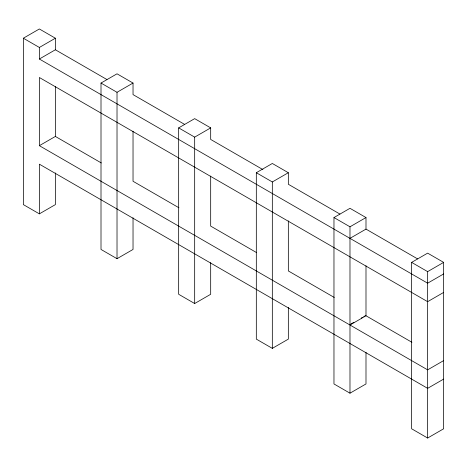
<?xml version="1.0" encoding="UTF-8"?>
<svg xmlns="http://www.w3.org/2000/svg" width="467" height="467" viewBox="0 0 467 467"><rect width="100%" height="100%" fill="white"/><g stroke="black" fill="none" stroke-linecap="round" stroke-linejoin="round"><path stroke-width="0.7" d="M55.375 172.93L55.375 204.616L39.362 213.857L23.35 204.616L23.35 38.218L39.362 28.972L55.375 38.218L55.375 49.771L106.955 79.553M23.35 38.218L39.362 47.459L55.375 38.218M39.362 47.459L39.362 59.017L55.375 49.771M133.031 217.762L133.031 249.448L117.019 258.689L101.006 249.448L101.006 83.05L117.019 73.809L133.031 83.05L133.031 94.608L184.605 124.385M101.006 83.05L117.019 92.297L133.031 83.05M443.65 292.43L427.638 301.676L39.362 77.504L39.362 145.681L55.375 136.44L101.292 162.948M210.681 262.594L210.681 294.28L194.675 303.527L178.663 294.28L178.663 127.882L194.675 118.641L210.681 127.882L210.681 139.44L262.892 169.585M178.663 127.882L194.675 137.129L210.681 127.882M288.337 307.432L288.337 339.118L272.325 348.359L256.319 339.118L256.319 172.72L272.325 163.473L288.337 172.72L288.337 184.272L339.918 214.055M256.319 172.72L272.325 181.961L288.337 172.72M365.994 352.264L365.994 383.95L349.981 393.191L333.969 383.95L333.969 217.552L349.981 208.311L365.994 217.552L365.994 229.11L417.574 258.887M333.969 217.552L349.981 226.799L365.994 217.552M349.981 238.351L365.994 229.11M411.625 262.384L427.638 253.143L443.65 262.384L443.65 428.782L427.638 438.028L411.625 428.782L411.625 262.384L427.638 271.631L443.65 262.384M350.816 324.075L353.893 322.294M361.283 318.033L362.515 317.321M363.746 316.608L364.978 315.896M443.65 273.942L427.638 283.189L39.362 59.017M443.65 360.606L427.638 369.852L349.981 325.014L365.994 315.774L365.994 265.729M443.65 379.093L427.638 388.34L349.981 343.508M178.949 207.78L133.031 181.272L133.031 131.227M256.605 252.618L210.681 226.104L210.681 176.059M334.255 297.45L288.337 270.942L288.337 220.897M365.597 315.54L411.912 342.282M39.362 145.681L349.585 324.787M349.585 343.274L39.362 164.168L39.362 213.857M427.638 271.631L427.638 438.028M349.981 226.799L349.981 393.191M272.325 181.961L272.325 348.359M194.675 137.129L194.675 303.527M117.019 92.297L117.019 258.689M55.375 86.395L55.375 136.44"/></g></svg>
